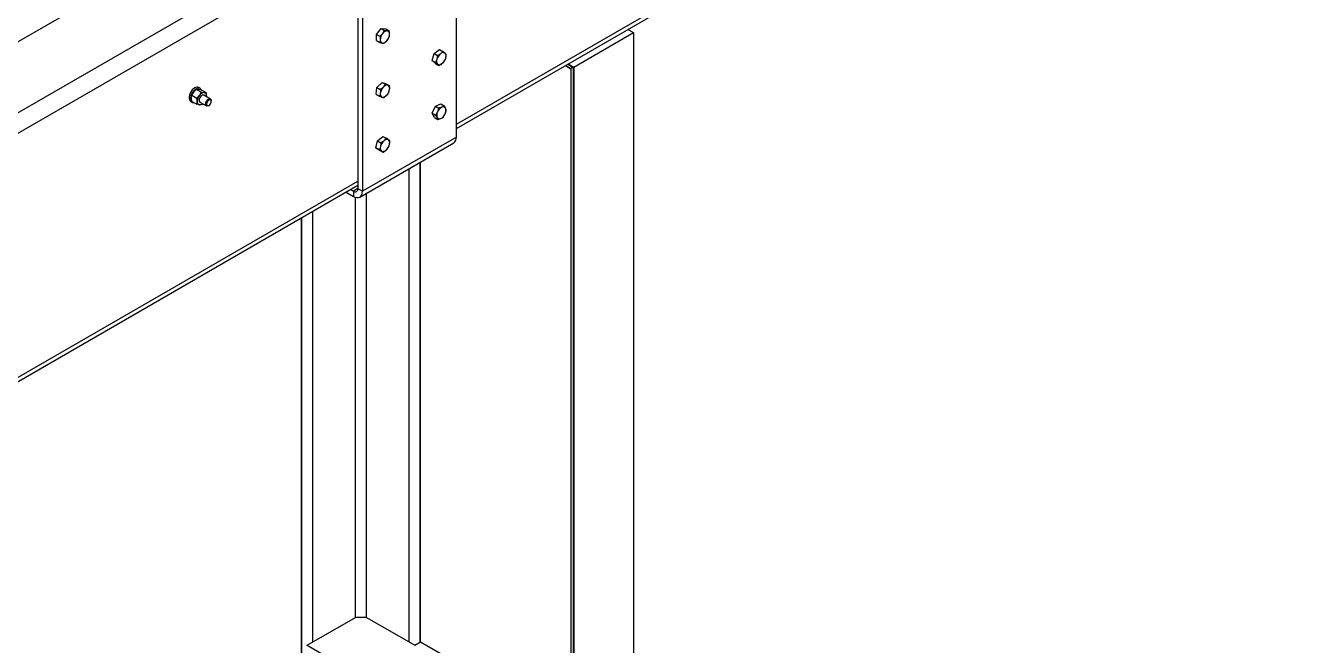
# Model space of a CAD drawing. Header units: metres. Extents: x 0 to 21025, y 0 to 14850.
# Drawn here: x 13879 to 14838, y 5466 to 5933 of the extents above; entities that cross this region are included whole.
import ezdxf

# ---------------------------------------------------------------- set-up
doc = ezdxf.new("R2010")
doc.units = ezdxf.units.M
doc.header["$LTSCALE"] = 25
doc.layers.add('SL4', color=4, linetype='Continuous')

msp = doc.modelspace()

# ---------------------------------------------------------------- linework, layer by layer
at = {"layer": 'SL4'}
for p, q in [((14203.255, 5858.379), (14838.051, 6224.839)), ((14203.255, 5855.157), (14838.051, 6221.617)), ((13171.252, 5515.305), (14108.151, 6056.165)), ((14203.255, 5848.777), (14203.255, 6035.959)), ((13217.55, 5488.578), (14154.449, 6029.438)), ((14161.184, 6017.772), (13224.285, 5476.912)), ((14129.177, 5997.082), (14129.177, 5809.901)), ((14132.544, 5995.138), (14132.544, 5807.957)), ((14143.151, 5926.047), (14146.687, 5930.445)), ((14146.687, 5930.445), (14149.199, 5928.995)), ((14146.687, 5930.445), (14150.222, 5930.129)), ((14149.199, 5928.995), (14147.747, 5926.613)), ((14150.222, 5930.129), (14152.735, 5928.679)), ((14152.735, 5928.679), (14151.283, 5928.654)), ((14332.433, 5929.729), (14336.545, 5927.356)), ((14143.151, 5926.047), (14145.664, 5924.597)), ((14143.151, 5921.333), (14143.151, 5926.047)), ((14143.151, 5921.333), (14145.664, 5919.882)), ((14145.664, 5919.882), (14147.747, 5919.542)), ((14149.199, 5919.566), (14151.283, 5921.583)), ((14291.643, 5901.435), (14336.545, 5927.356)), ((14336.545, 5927.356), (14336.545, 4830.211)), ((14185.072, 5906.39), (14186.588, 5911.642)), ((14186.588, 5911.642), (14190.628, 5914.649)), ((14186.588, 5911.642), (14189.1, 5910.192)), ((14189.1, 5910.192), (14188.658, 5907.384)), ((14190.628, 5914.649), (14193.141, 5913.198)), ((14193.141, 5913.198), (14191.436, 5911.513)), ((14185.072, 5906.39), (14187.585, 5904.94)), ((14187.598, 5904.144), (14185.072, 5906.39)), ((14187.598, 5904.144), (14190.11, 5902.693)), ((14190.11, 5902.693), (14192.447, 5904.014)), ((14194.151, 5905.7), (14195.224, 5908.143)), ((14285.458, 5902.611), (14289.577, 5900.233)), ((14285.464, 5902.615), (14289.577, 5900.241)), ((14287.178, 5903.604), (14291.29, 5901.231)), ((14287.532, 5903.808), (14291.643, 5901.435)), ((14289.577, 5900.241), (14289.577, 4806.882)), ((14291.29, 5901.231), (14291.643, 5901.435)), ((14291.29, 5901.231), (14291.29, 4804.494)), ((14291.643, 5901.435), (14291.643, 4804.29)), ((14143.519, 5886.05), (14147.334, 5889.932)), ((14147.334, 5889.932), (14149.847, 5888.482)), ((14147.334, 5889.932), (14150.501, 5888.786)), ((14004.128, 5880.265), (14005.58, 5882.647)), ((14004.128, 5880.265), (14007.81, 5878.14)), ((14007.663, 5884.663), (14009.115, 5884.688)), ((14007.663, 5884.663), (14011.345, 5882.538)), ((14007.81, 5878.14), (14009.893, 5880.157)), ((14010.347, 5885.328), (14009.216, 5885.981)), ((14011.199, 5884.347), (14014.881, 5882.222)), ((14011.345, 5882.538), (14013.429, 5882.198)), ((14018.135, 5877.368), (14013.161, 5880.24)), ((14142.872, 5881.022), (14143.519, 5886.05)), ((14142.872, 5881.022), (14145.385, 5879.571)), ((14143.519, 5886.05), (14146.032, 5884.6)), ((14149.847, 5888.482), (14148.255, 5886.359)), ((14148.552, 5878.425), (14150.775, 5880.184)), ((14150.501, 5888.786), (14153.014, 5887.336)), ((14153.014, 5887.336), (14151.746, 5887.726)), ((14003.217, 5875.588), (14004.348, 5874.935)), ((14004.128, 5875.551), (14007.81, 5873.426)), ((14011.345, 5873.109), (14009.893, 5873.085)), ((14010.161, 5875.043), (14015.136, 5872.172)), ((14012.163, 5873.888), (14011.345, 5873.109)), ((14015.133, 5879.101), (14015.197, 5879.682)), ((14016.636, 5872.32), (14016.989, 5872.524)), ((14018.757, 5875.586), (14018.757, 5875.994)), ((14145.385, 5879.571), (14147.284, 5878.816)), ((14185.056, 5866.756), (14187.481, 5871.948)), ((14187.481, 5871.948), (14191.538, 5873.762)), ((14187.481, 5871.948), (14189.994, 5870.498)), ((14189.994, 5870.498), (14189.097, 5867.719)), ((14191.538, 5873.762), (14194.05, 5872.311)), ((14194.05, 5872.311), (14192.338, 5871.222)), ((14185.056, 5866.756), (14187.569, 5865.305)), ((14186.688, 5863.377), (14185.056, 5866.756)), ((14186.688, 5863.377), (14189.201, 5861.926)), ((14189.201, 5861.926), (14191.545, 5862.651)), ((14193.258, 5863.74), (14194.786, 5866.153)), ((14130.571, 5803.596), (14201.282, 5844.416)), ((14203.255, 5848.777), (14132.544, 5807.957)), ((14142.718, 5840.68), (14143.873, 5845.869)), ((14143.873, 5845.869), (14147.842, 5849.266)), ((14143.873, 5845.869), (14146.386, 5844.418)), ((14147.842, 5849.266), (14150.355, 5847.815)), ((14150.355, 5847.815), (14148.686, 5845.934)), ((14153.168, 5846.023), (14152.077, 5846.737)), ((14142.718, 5840.68), (14145.231, 5839.23)), ((14145.531, 5838.888), (14142.718, 5840.68)), ((14145.231, 5839.23), (14146.953, 5838.152)), ((14145.531, 5838.888), (14148.044, 5837.438)), ((14148.044, 5837.438), (14150.344, 5838.954)), ((14167.758, 5468.445), (14167.758, 5825.063)), ((14176.032, 5468.445), (14176.032, 5829.839)), ((14176.385, 5468.649), (14176.385, 5830.043)), ((13262.821, 5315.477), (14129.177, 5815.614)), ((13262.821, 5312.255), (14129.177, 5812.392)), ((14120.283, 5807.258), (14125.809, 5804.067)), ((14123.651, 5809.202), (14125.809, 5807.956)), ((14129.177, 5809.9), (14125.809, 5807.956)), ((14125.809, 5807.956), (14125.809, 5804.067)), ((14127.347, 5486.998), (14127.347, 5803.385)), ((14129.177, 5809.901), (14132.544, 5807.957)), ((14135.62, 5486.998), (14135.62, 5806.51)), ((14086.583, 4922.669), (14086.583, 5787.803)), ((14086.936, 4922.465), (14086.936, 5788.007)), ((14095.209, 5468.445), (14095.209, 5792.783)), ((14091.073, 5466.057), (14127.347, 5486.998)), ((14135.62, 5486.998), (14127.347, 5486.998)), ((14135.62, 5486.998), (14171.895, 5466.057)), ((14171.895, 5466.057), (14176.385, 5468.649)), ((14176.385, 5468.649), (14289.577, 5403.305)), ((14091.073, 5466.057), (14287.153, 5352.862)), ((14091.073, 5465.648), (14091.073, 5466.057))]:
    msp.add_line(p, q, dxfattribs=at)
at = {"layer": 'SL4', "flags": 128}
for points in [[(14009.216, 5885.981), (14008.49, 5886.234), (14007.527, 5886.201), (14006.483, 5885.828), (14005.421, 5885.138), (14004.41, 5884.175), (14003.512, 5882.998), (14002.784, 5881.683), (14002.272, 5880.311), (14002.007, 5878.969), (14002.007, 5877.741), (14002.272, 5876.704), (14002.784, 5875.923), (14003.217, 5875.588)], [(14011.243, 5884.322), (14011.066, 5884.638), (14010.44, 5885.271), (14009.621, 5885.58), (14008.659, 5885.548), (14007.614, 5885.175), (14006.553, 5884.485), (14005.541, 5883.522), (14004.643, 5882.345), (14003.915, 5881.03), (14003.403, 5879.658), (14003.138, 5878.316), (14003.138, 5877.087), (14003.403, 5876.051), (14003.915, 5875.27), (14004.643, 5874.795), (14005.541, 5874.656), (14005.667, 5874.663)], [(14013.161, 5880.24), (14012.722, 5880.375), (14012.029, 5880.266), (14011.293, 5879.841), (14010.6, 5879.151), (14010.036, 5878.278), (14009.668, 5877.328), (14009.54, 5876.417), (14009.668, 5875.653), (14010.036, 5875.129), (14010.161, 5875.043)], [(14016.636, 5872.32), (14016.267, 5872.145), (14015.575, 5872.036), (14015.011, 5872.257), (14014.642, 5872.781), (14014.514, 5873.545), (14014.642, 5874.457), (14015.011, 5875.406), (14015.575, 5876.279), (14016.267, 5876.969), (14017.004, 5877.395), (14017.696, 5877.503), (14018.261, 5877.282), (14018.629, 5876.758), (14018.757, 5875.994), (14018.757, 5875.994)], [(14015.197, 5879.682), (14015.166, 5879.132), (14015.161, 5879.085)], [(14018.757, 5875.586), (14018.622, 5876.29), (14018.239, 5876.731), (14017.666, 5876.842), (14016.989, 5876.607), (14016.313, 5876.061), (14015.739, 5875.287), (14015.356, 5874.404), (14015.221, 5873.545), (14015.356, 5872.842), (14015.739, 5872.401), (14016.313, 5872.289), (14016.989, 5872.524), (14017.666, 5873.07), (14018.239, 5873.844), (14018.622, 5874.727), (14018.757, 5875.586)], [(14125.809, 5804.067), (14127.123, 5803.458), (14128.387, 5803.171), (14129.551, 5803.218), (14130.572, 5803.596), (14131.409, 5804.291), (14132.032, 5805.276), (14132.415, 5806.514), (14132.544, 5807.957)]]:
    msp.add_lwpolyline(points, dxfattribs=at)
at = {"layer": 'SL4'}
for centre, radius, start, end in [((14151.556, 5924.099), 4.564, 93.429538, 146.565085), ((14150.88, 5926.493), 2.199, 350.748121, 79.453222), ((14148.15, 5921.704), 2.199, 170.748121, 259.453222), ((14153.646, 5921.704), 7.674, 140.227928, 177.360713), ((14147.474, 5924.098), 4.564, 273.429538, 326.565085), ((14145.384, 5926.493), 7.674, 320.227928, 357.360713), ((14196.441, 5905.147), 8.097, 128.172812, 163.9655), ((14193.31, 5909.697), 2.609, 57.307992, 135.894304), ((14191.821, 5909.593), 3.7, 336.925252, 38.419431), ((14192.062, 5905.933), 3.7, 156.925252, 218.419431), ((14190.573, 5905.83), 2.609, 237.307992, 315.894304), ((14187.442, 5910.38), 8.097, 308.172812, 343.9655), ((14015.792, 5875.247), 7.674, 140.227928, 177.360713), ((14013.702, 5877.642), 4.564, 93.429538, 146.565085), ((14013.026, 5880.036), 2.199, 350.748121, 79.453222), ((14148.582, 5881.146), 2.667, 163.511003, 240.889919), ((14154.056, 5880.668), 8.126, 135.547748, 171.254769), ((14147.903, 5882.374), 3.611, 260.125312, 322.670263), ((14151.127, 5884.169), 3.611, 80.125312, 142.670263), ((14144.974, 5885.875), 8.126, 315.547748, 351.254769), ((14150.448, 5885.396), 2.667, 343.511003, 60.889919), ((14010.296, 5875.247), 2.199, 170.748121, 259.453222), ((14009.905, 5876.656), 3.571, 269.815098, 309.196602), ((14195.668, 5864.89), 7.154, 117.743377, 156.707867), ((14193.399, 5869.52), 2.006, 27.271734, 121.946901), ((14190.159, 5868.743), 5.302, 330.767419, 18.662523), ((14193.724, 5865.13), 5.302, 150.767419, 198.662523), ((14190.484, 5864.353), 2.006, 207.271734, 301.946901), ((14188.215, 5868.982), 7.154, 297.743377, 336.707867), ((14149.131, 5840.513), 3.212, 159.417916, 227.306039), ((14154.116, 5839.783), 8.205, 131.434638, 166.904165), ((14150.938, 5843.983), 2.98, 67.525188, 139.095677), ((14144.914, 5845.106), 8.205, 311.434638, 346.904165), ((14149.899, 5844.376), 3.212, 339.417916, 47.306039), ((14198.724, 5848.2), 4.567, 304.056351, 7.25583), ((14148.092, 5840.905), 2.98, 247.525188, 319.095677), ((14127.124, 5809.568), 2.08, 230.796715, 9.214037)]:
    msp.add_arc(centre, radius, start, end, dxfattribs=at)
for start_param, end_param in [(2.3561539, 3.1416333), (2.3561538, 3.141552)]:
    msp.add_ellipse((14295.427, 5903.619), major_axis=(5.85, 3.378), ratio=0.0000704, start_param=start_param, end_param=end_param, dxfattribs=at)
for points, knots in [([(14151.283, 5928.654), (14151.241, 5928.658), (14150.639, 5928.714), (14149.893, 5928.86), (14149.199, 5928.995)], [0, 0, 0, 0, 0.0702006, 1, 1, 1, 1]), ([(14153.051, 5926.139), (14153.047, 5926.326), (14153.032, 5927.132), (14152.864, 5928.007), (14152.735, 5928.679)], [0, 0, 0, 0, 0.23184927, 1, 1, 1, 1]), ([(14147.747, 5926.613), (14147.705, 5926.562), (14147.104, 5925.821), (14146.357, 5925.187), (14145.664, 5924.597)], [0, 0, 0, 0, 0.0702006, 1, 1, 1, 1]), ([(14145.664, 5924.597), (14145.793, 5923.925), (14145.961, 5923.05), (14145.976, 5922.244), (14145.98, 5922.057)], [0, 0, 0, 0, 0.7681507, 1, 1, 1, 1]), ([(14145.98, 5922.057), (14145.94, 5921.451), (14145.889, 5920.682), (14145.703, 5920.022), (14145.664, 5919.882)], [0, 0, 0, 0, 0.7889992, 1, 1, 1, 1]), ([(14147.747, 5919.542), (14147.789, 5919.538), (14148.381, 5919.488), (14148.805, 5919.528), (14149.199, 5919.566)], [0, 0, 0, 0, 0.0702006, 1, 1, 1, 1]), ([(14151.283, 5921.583), (14151.324, 5921.635), (14151.917, 5922.381), (14152.341, 5923.201), (14152.735, 5923.964)], [0, 0, 0, 0, 0.0702006, 1, 1, 1, 1]), ([(14152.735, 5923.964), (14152.774, 5924.104), (14152.96, 5924.764), (14153.011, 5925.533), (14153.051, 5926.139)], [0, 0, 0, 0, 0.2110008, 1, 1, 1, 1]), ([(14191.436, 5911.513), (14191.388, 5911.477), (14190.701, 5910.972), (14189.872, 5910.568), (14189.1, 5910.192)], [0, 0, 0, 0, 0.0702006, 1, 1, 1, 1]), ([(14194.719, 5911.893), (14194.617, 5911.983), (14194.175, 5912.371), (14193.59, 5912.839), (14193.141, 5913.198)], [0, 0, 0, 0, 0.2318493, 1, 1, 1, 1]), ([(14195.666, 5910.952), (14195.619, 5911.006), (14195.394, 5911.264), (14195.017, 5911.616), (14194.719, 5911.893)], [0, 0, 0, 0, 0.2110008, 1, 1, 1, 1]), ([(14195.224, 5908.143), (14195.242, 5908.206), (14195.493, 5909.095), (14195.583, 5910.057), (14195.666, 5910.952)], [0, 0, 0, 0, 0.0702006, 1, 1, 1, 1]), ([(14188.658, 5907.384), (14188.64, 5907.321), (14188.38, 5906.437), (14187.968, 5905.661), (14187.585, 5904.94)], [0, 0, 0, 0, 0.0702006, 1, 1, 1, 1]), ([(14187.585, 5904.94), (14188.034, 5904.581), (14188.619, 5904.113), (14189.061, 5903.724), (14189.164, 5903.634)], [0, 0, 0, 0, 0.7681507, 1, 1, 1, 1]), ([(14189.164, 5903.634), (14189.461, 5903.357), (14189.838, 5903.006), (14190.063, 5902.748), (14190.11, 5902.693)], [0, 0, 0, 0, 0.7889992, 1, 1, 1, 1]), ([(14192.447, 5904.014), (14192.494, 5904.05), (14193.172, 5904.56), (14193.679, 5905.151), (14194.151, 5905.7)], [0, 0, 0, 0, 0.0702006, 1, 1, 1, 1]), ([(14003.812, 5878.09), (14003.817, 5878.302), (14003.834, 5879.09), (14004.004, 5879.769), (14004.128, 5880.265)], [0, 0, 0, 0, 0.26863361, 1, 1, 1, 1]), ([(14005.58, 5882.647), (14005.622, 5882.699), (14006.224, 5883.439), (14006.97, 5884.073), (14007.663, 5884.663)], [0, 0, 0, 0, 0.0702006, 1, 1, 1, 1]), ([(14009.115, 5884.688), (14009.158, 5884.684), (14009.759, 5884.628), (14010.505, 5884.482), (14011.199, 5884.347)], [0, 0, 0, 0, 0.0702006, 1, 1, 1, 1]), ([(14009.893, 5880.157), (14009.935, 5880.209), (14010.527, 5880.954), (14010.951, 5881.775), (14011.345, 5882.538)], [0, 0, 0, 0, 0.07020058, 1, 1, 1, 1]), ([(14013.429, 5882.198), (14013.47, 5882.194), (14014.063, 5882.143), (14014.487, 5882.184), (14014.881, 5882.222)], [0, 0, 0, 0, 0.0702006, 1, 1, 1, 1]), ([(14015.197, 5879.682), (14015.192, 5879.899), (14015.174, 5880.707), (14015.005, 5881.582), (14014.881, 5882.222)], [0, 0, 0, 0, 0.2686336, 1, 1, 1, 1]), ([(14146.024, 5881.903), (14145.898, 5881.255), (14145.738, 5880.433), (14145.446, 5879.721), (14145.385, 5879.571)], [0, 0, 0, 0, 0.7889992, 1, 1, 1, 1]), ([(14146.032, 5884.6), (14146.079, 5883.888), (14146.141, 5882.962), (14146.046, 5882.103), (14146.024, 5881.903)], [0, 0, 0, 0, 0.7681507, 1, 1, 1, 1]), ([(14148.255, 5886.359), (14148.21, 5886.313), (14147.561, 5885.66), (14146.769, 5885.111), (14146.032, 5884.6)], [0, 0, 0, 0, 0.0702006, 1, 1, 1, 1]), ([(14151.746, 5887.726), (14151.708, 5887.74), (14151.169, 5887.936), (14150.484, 5888.219), (14149.847, 5888.482)], [0, 0, 0, 0, 0.0702006, 1, 1, 1, 1]), ([(14150.775, 5880.184), (14150.82, 5880.23), (14151.459, 5880.888), (14151.929, 5881.623), (14152.366, 5882.307)], [0, 0, 0, 0, 0.07020058, 1, 1, 1, 1]), ([(14152.366, 5882.307), (14152.428, 5882.457), (14152.72, 5883.168), (14152.88, 5883.99), (14153.006, 5884.639)], [0, 0, 0, 0, 0.2110008, 1, 1, 1, 1]), ([(14153.006, 5884.639), (14153.028, 5884.838), (14153.122, 5885.698), (14153.061, 5886.624), (14153.014, 5887.336)], [0, 0, 0, 0, 0.2318493, 1, 1, 1, 1]), ([(14004.128, 5875.551), (14004.08, 5875.776), (14003.895, 5876.652), (14003.848, 5877.477), (14003.812, 5878.09)], [0, 0, 0, 0, 0.2575513, 1, 1, 1, 1]), ([(14008.125, 5875.6), (14008.121, 5875.817), (14008.103, 5876.625), (14007.934, 5877.5), (14007.81, 5878.14)], [0, 0, 0, 0, 0.2686336, 1, 1, 1, 1]), ([(14007.81, 5873.426), (14007.857, 5873.596), (14008.042, 5874.257), (14008.09, 5875.028), (14008.125, 5875.6)], [0, 0, 0, 0, 0.2575513, 1, 1, 1, 1]), ([(14009.893, 5873.085), (14009.851, 5873.089), (14009.25, 5873.145), (14008.503, 5873.29), (14007.81, 5873.426)], [0, 0, 0, 0, 0.0702006, 1, 1, 1, 1]), ([(14147.284, 5878.816), (14147.321, 5878.803), (14147.852, 5878.612), (14148.215, 5878.515), (14148.552, 5878.425)], [0, 0, 0, 0, 0.0702006, 1, 1, 1, 1]), ([(14192.338, 5871.222), (14192.289, 5871.201), (14191.6, 5870.897), (14190.768, 5870.69), (14189.994, 5870.498)], [0, 0, 0, 0, 0.0702006, 1, 1, 1, 1]), ([(14195.182, 5870.439), (14195.115, 5870.574), (14194.824, 5871.154), (14194.386, 5871.809), (14194.05, 5872.311)], [0, 0, 0, 0, 0.2318493, 1, 1, 1, 1]), ([(14195.682, 5868.932), (14195.666, 5869.025), (14195.586, 5869.468), (14195.36, 5870.011), (14195.182, 5870.439)], [0, 0, 0, 0, 0.21100076, 1, 1, 1, 1]), ([(14189.097, 5867.719), (14189.068, 5867.658), (14188.654, 5866.784), (14188.092, 5866.018), (14187.569, 5865.305)], [0, 0, 0, 0, 0.0702006, 1, 1, 1, 1]), ([(14187.569, 5865.305), (14187.905, 5864.803), (14188.342, 5864.148), (14188.633, 5863.568), (14188.701, 5863.434)], [0, 0, 0, 0, 0.7681507, 1, 1, 1, 1]), ([(14188.701, 5863.434), (14188.879, 5863.005), (14189.105, 5862.462), (14189.184, 5862.02), (14189.201, 5861.926)], [0, 0, 0, 0, 0.7889992, 1, 1, 1, 1]), ([(14191.545, 5862.651), (14191.593, 5862.672), (14192.273, 5862.981), (14192.783, 5863.374), (14193.258, 5863.74)], [0, 0, 0, 0, 0.0702006, 1, 1, 1, 1]), ([(14194.786, 5866.153), (14194.814, 5866.215), (14195.219, 5867.094), (14195.459, 5868.047), (14195.682, 5868.932)], [0, 0, 0, 0, 0.0702006, 1, 1, 1, 1]), ([(14146.124, 5841.642), (14145.93, 5840.972), (14145.684, 5840.123), (14145.31, 5839.385), (14145.231, 5839.23)], [0, 0, 0, 0, 0.7889992, 1, 1, 1, 1]), ([(14146.386, 5844.418), (14146.369, 5843.687), (14146.346, 5842.734), (14146.166, 5841.847), (14146.124, 5841.642)], [0, 0, 0, 0, 0.7681507, 1, 1, 1, 1]), ([(14148.686, 5845.934), (14148.639, 5845.894), (14147.964, 5845.323), (14147.146, 5844.855), (14146.386, 5844.418)], [0, 0, 0, 0, 0.0702006, 1, 1, 1, 1]), ([(14152.077, 5846.737), (14152.043, 5846.758), (14151.564, 5847.063), (14150.937, 5847.453), (14150.355, 5847.815)], [0, 0, 0, 0, 0.0702006, 1, 1, 1, 1]), ([(14152.013, 5840.834), (14152.092, 5840.99), (14152.466, 5841.727), (14152.712, 5842.576), (14152.906, 5843.246)], [0, 0, 0, 0, 0.2110008, 1, 1, 1, 1]), ([(14152.906, 5843.246), (14152.948, 5843.452), (14153.128, 5844.338), (14153.151, 5845.291), (14153.168, 5846.023)], [0, 0, 0, 0, 0.2318493, 1, 1, 1, 1]), ([(14146.953, 5838.152), (14146.986, 5838.131), (14147.457, 5837.831), (14147.761, 5837.627), (14148.044, 5837.438)], [0, 0, 0, 0, 0.0702006, 1, 1, 1, 1]), ([(14150.344, 5838.954), (14150.391, 5838.994), (14151.056, 5839.57), (14151.552, 5840.225), (14152.013, 5840.834)], [0, 0, 0, 0, 0.0702006, 1, 1, 1, 1])]:
    msp.add_open_spline(points, degree=3, knots=knots, dxfattribs=at)

doc.saveas('drawing.dxf')
